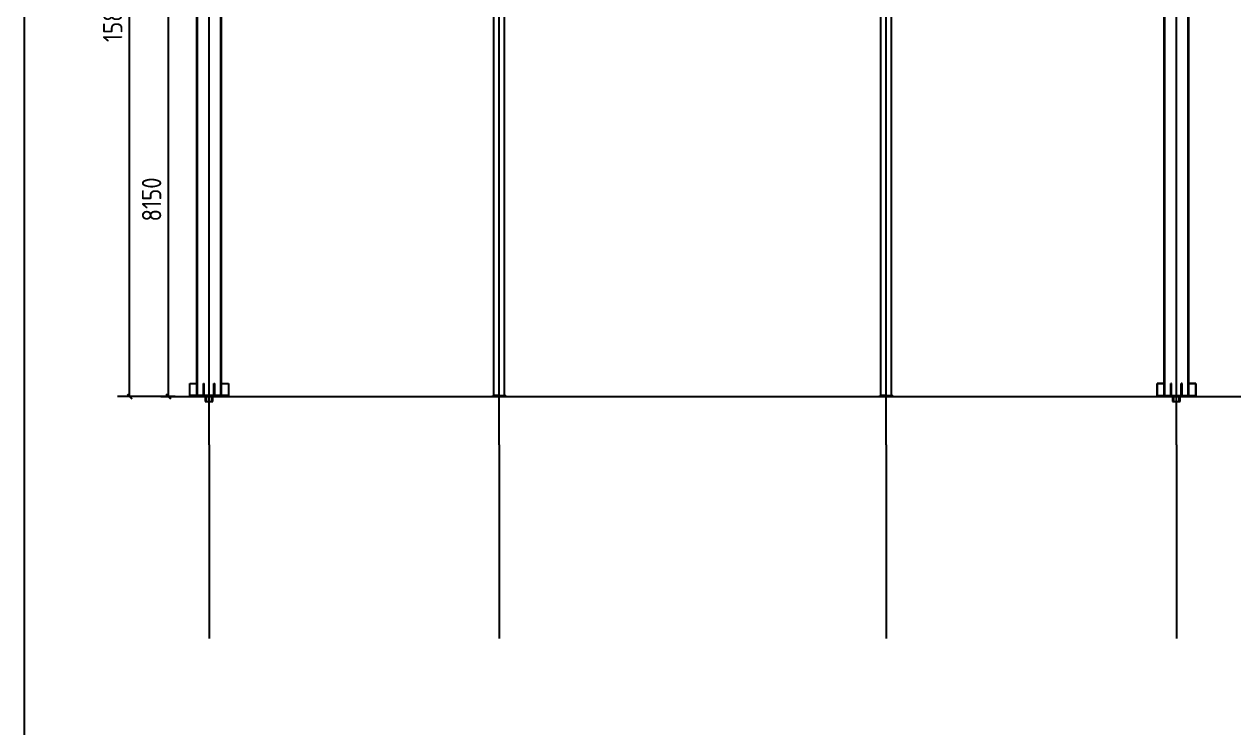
# Model space of a CAD drawing. Extents: x 424415 to 727970, y -73017 to 111783.
# Drawn here: x 664985 to 689995, y 13798 to 28344 of the extents above; entities that cross this region are included whole.
import ezdxf

# ---------------------------------------------------------------- set-up
doc = ezdxf.new("R2010")
doc.units = 0
doc.header["$LTSCALE"] = 1000
doc.header["$MEASUREMENT"] = 0
doc.layers.add('AXIS', color=3, linetype='Continuous')
doc.layers.add('DOTE', color=1, linetype='Continuous')
doc.styles.get("Standard").update_dxf_attribs({"font": 'gbenor.shx', "bigfont": 'gbcbig.shx'})
doc.dimstyles.get("Standard").update_dxf_attribs({"dimscale": 100, "dimtxt": 3.5, "dimasz": 1, "dimexe": 2.5, "dimexo": 3, "dimgap": 1.5, "dimtad": 1, "dimdec": 0, "dimzin": 0, "dimdsep": 46, "dimtxsty": 'Standard', "dimblk": 'ARCHTICK', "dimcen": 0.09, "dimadec": 0, "dimazin": 0, "dimtfac": 1, "dimtdec": 0, "dimtix": 1, "dimtmove": 2, "dimatfit": 3, "dimfxl": 1, "dimtolj": 1, "dimtzin": 0, "dimarcsym": 0})

# ---------------------------------------------------------------- blocks, each defined once
blk = doc.blocks.new('_ArchTick')
at = {"color": 0, "linetype": 'ByBlock', "const_width": 0.4}
blk.add_lwpolyline([(-0.5, -0.5), (0.5, 0.5)], dxfattribs=at)
blk = doc.blocks.new('*D628')
at = {"color": 3, "lineweight": -2}
for p, q in [((668258, 36446), (666915, 36446)), ((667165, 20646), (667165, 36446)), ((668108, 20646), (666915, 20646))]:
    blk.add_line(p, q, dxfattribs=at)
at = {"layer": 'Defpoints', "color": 0}
for p in [(667165, 36446), (668558, 36446), (668408, 20646)]:
    blk.add_point(p, dxfattribs=at)
at = {"color": 3, "lineweight": -2, "xscale": 100, "yscale": 100, "zscale": 100}
for p, rotation in [((667165, 36446), 90), ((667165, 20646), 270)]:
    blk.add_blockref('_ArchTick', p, dxfattribs=dict(at, rotation=rotation))
at = {"color": 0, "insert": (666815, 28546), "char_height": 400, "attachment_point": 5, "rotation": 90}
blk.add_mtext('\\A1;15800', dxfattribs=at)
blk = doc.blocks.new('*D1939')
at = {"color": 3, "lineweight": -2}
for p, q in [((667998, 28796), (667719, 28796)), ((667969, 20646), (667969, 28796)), ((668108, 20646), (667719, 20646))]:
    blk.add_line(p, q, dxfattribs=at)
at = {"layer": 'Defpoints', "color": 0}
for p in [(667969, 28796), (668298, 28796), (668408, 20646)]:
    blk.add_point(p, dxfattribs=at)
at = {"color": 3, "lineweight": -2, "xscale": 100, "yscale": 100, "zscale": 100}
for p, rotation in [((667969, 28796), 90), ((667969, 20646), 270)]:
    blk.add_blockref('_ArchTick', p, dxfattribs=dict(at, rotation=rotation))
at = {"color": 0, "insert": (667619, 24721), "char_height": 400, "attachment_point": 5, "rotation": 90}
blk.add_mtext('\\A1;8150', dxfattribs=at)

msp = doc.modelspace()

# ---------------------------------------------------------------- linework, layer by layer
for p, q in [((688557.6, 20665.8), (688557.6, 37015.1)), ((688569.6, 20665.8), (688569.6, 37015.1)), ((689045.6, 37015.1), (689045.6, 20665.8)), ((689057.6, 37015.1), (689057.6, 20665.8)), ((682697.6, 20665.8), (682697.6, 36844.8)), ((682917.6, 20665.8), (682917.6, 36844.8)), ((668557.6, 20665.8), (668557.6, 36445.8)), ((668569.6, 20665.8), (668569.6, 36436.5)), ((669045.6, 36445.8), (669045.6, 20665.8)), ((674697.6, 20665.8), (674697.6, 36311.4)), ((674917.6, 20665.8), (674917.6, 36311.4)), ((669057.6, 35539.5), (669057.6, 20665.8)), ((668407.6, 20665.8), (668407.6, 20917.8)), ((668407.6, 20917.8), (668569.6, 20917.8)), ((668691.6, 20665.8), (668691.6, 20917.8)), ((668691.6, 20917.8), (668707.6, 20917.8)), ((668707.6, 20665.8), (668707.6, 20917.8)), ((668907.6, 20665.8), (668907.6, 20917.8)), ((668907.6, 20917.8), (668923.6, 20917.8)), ((668923.6, 20665.8), (668923.6, 20917.8)), ((669045.6, 20917.8), (669207.6, 20917.8)), ((669207.6, 20917.8), (669207.6, 20665.8)), ((688407.6, 20667.8), (688407.6, 20917.8)), ((688407.6, 20917.8), (688569.6, 20917.8)), ((688569.6, 20917.8), (688407.6, 20917.8)), ((688407.6, 20917.8), (688407.6, 20667.8)), ((688691.6, 20665.8), (688691.6, 20917.8)), ((688691.6, 20917.8), (688707.6, 20917.8)), ((688691.6, 20665.8), (688691.6, 20917.8)), ((688707.6, 20917.8), (688691.6, 20917.8)), ((688707.6, 20665.8), (688707.6, 20917.8)), ((688707.6, 20665.8), (688707.6, 20917.8)), ((688907.6, 20665.8), (688907.6, 20917.8)), ((688907.6, 20917.8), (688923.6, 20917.8)), ((688907.6, 20665.8), (688907.6, 20917.8)), ((688923.6, 20917.8), (688907.6, 20917.8)), ((688923.6, 20665.8), (688923.6, 20917.8)), ((688923.6, 20665.8), (688923.6, 20917.8)), ((689045.6, 20917.8), (689207.6, 20917.8)), ((689207.6, 20917.8), (689045.6, 20917.8)), ((689207.6, 20917.8), (689207.6, 20667.8)), ((689207.6, 20667.8), (689207.6, 20917.8)), ((668407.6, 20667.8), (668407.6, 20645.8)), ((669207.6, 20665.8), (668407.6, 20665.8)), ((668407.6, 20645.8), (669207.6, 20645.8)), ((669207.6, 20645.8), (668407.6, 20645.8)), ((669207.6, 20645.8), (669207.6, 20667.8)), ((674672.6, 20665.8), (674942.6, 20665.8)), ((674672.6, 20645.8), (674672.6, 20665.8)), ((674672.6, 20645.8), (674942.6, 20645.8)), ((674807.6, 20665.8), (674697.6, 20665.8)), ((674942.6, 20645.8), (674942.6, 20665.8)), ((682672.6, 20665.8), (682942.6, 20665.8)), ((682672.6, 20645.8), (682672.6, 20665.8)), ((682672.6, 20645.8), (682942.6, 20645.8)), ((682807.6, 20665.8), (682697.6, 20665.8)), ((682942.6, 20645.8), (682942.6, 20665.8)), ((688407.6, 20667.8), (688407.6, 20645.8)), ((688407.6, 20645.8), (688407.6, 20667.8)), ((688407.6, 20665.8), (689207.6, 20665.8)), ((688407.6, 20645.8), (689207.6, 20645.8)), ((689207.6, 20645.8), (688407.6, 20645.8)), ((689207.6, 20645.8), (688407.6, 20645.8)), ((688407.6, 20645.8), (689207.6, 20645.8)), ((689207.6, 20645.8), (689207.6, 20667.8)), ((689207.6, 20667.8), (689207.6, 20645.8))]:
    msp.add_line(p, q)
at = {"color": 6}
for p, q in [((668727.6, 20645.8), (668727.6, 20545.8)), ((668727.6, 20545.8), (668887.6, 20545.8)), ((668747.6, 20645.8), (668747.6, 20545.8)), ((668867.6, 20545.8), (668867.6, 20645.8)), ((668887.6, 20545.8), (668887.6, 20645.8)), ((688727.6, 20645.8), (688727.6, 20545.8)), ((688727.6, 20545.8), (688887.6, 20545.8)), ((688747.6, 20645.8), (688747.6, 20545.8)), ((688867.6, 20545.8), (688867.6, 20645.8)), ((688887.6, 20545.8), (688887.6, 20645.8))]:
    msp.add_line(p, q, dxfattribs=at)
msp.add_lwpolyline([(664984.7, 10982.9), (712504.7, 10982.9), (712504.7, 44582.9), (664984.7, 44582.9)], close=True)
at = {"layer": 'AXIS'}
for p, q in [((668807.6, 19645.8), (668807.6, 15645.8)), ((674807.6, 19645.8), (674807.6, 15645.8)), ((682807.6, 19645.8), (682807.6, 15645.8)), ((688807.6, 19645.8), (688807.6, 15645.8))]:
    msp.add_line(p, q, dxfattribs=at)
at = {"layer": 'DOTE'}
for p, q in [((688807.6, 19645.8), (688807.6, 37795.8)), ((682807.6, 19645.8), (682807.6, 36844.8)), ((668807.6, 19645.8), (668807.6, 36462.4)), ((674807.6, 19645.8), (674807.6, 36311.4)), ((667807.6, 20645.8), (674672.6, 20645.8)), ((674672.6, 20645.8), (709807.6, 20645.8))]:
    msp.add_line(p, q, dxfattribs=at)

# ---------------------------------------------------------------- dimensions: what is measured, and where the dimension line sits
for base, p2, picture, middle in [((667165.5, 36445.8), (668557.6, 36445.8), '*D628', (666815.5, 28545.8)), ((667968.8, 28795.8), (668297.6, 28795.8), '*D1939', (667618.8, 24720.8))]:
    dim = msp.add_linear_dim(base=base, p1=(668407.6, 20645.8), p2=p2, angle=90, dimstyle='Standard', override={"dimtxt": 4, "dimclrd": 3, "dimclre": 3})
    dim.commit()
    dim.dimension.update_dxf_attribs({"geometry": picture, "text_midpoint": middle})

doc.saveas('drawing.dxf')
